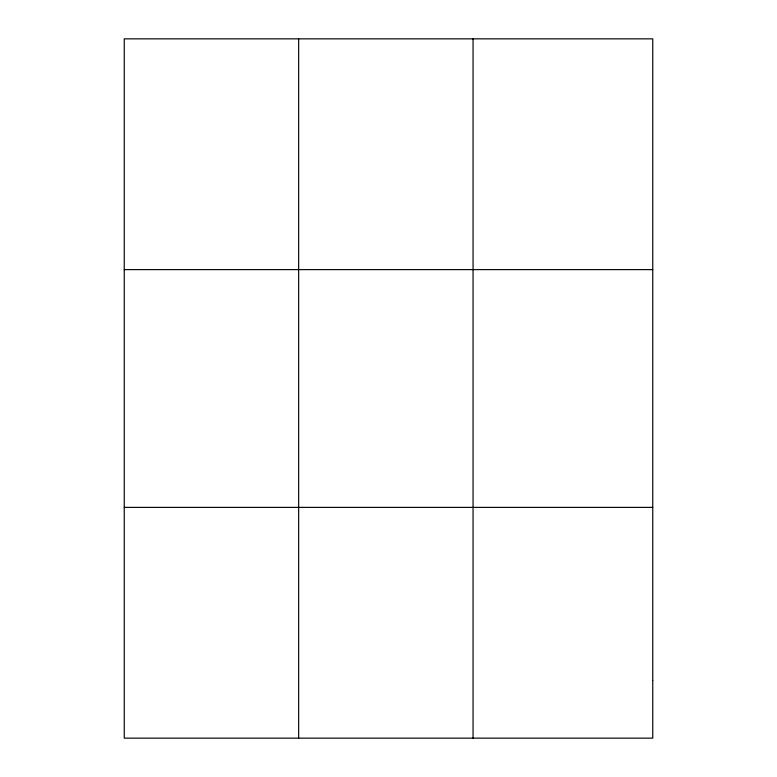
<?xml version="1.0" encoding="UTF-8"?>
<svg xmlns="http://www.w3.org/2000/svg" width="777" height="777" viewBox="0 0 777 777"><rect width="100%" height="100%" fill="white"/><g stroke="black" fill="none" stroke-linecap="round" stroke-linejoin="round"><path stroke-width="1.17" d="M298.659 738.15L298.659 38.85M473.057 738.15L473.057 38.85M124.252 269.619L652.748 269.619M124.252 507.381L652.748 507.381M652.748 680.458L652.748 738.15L124.252 738.15L124.252 38.85L652.748 38.85L652.748 680.458"/></g></svg>
